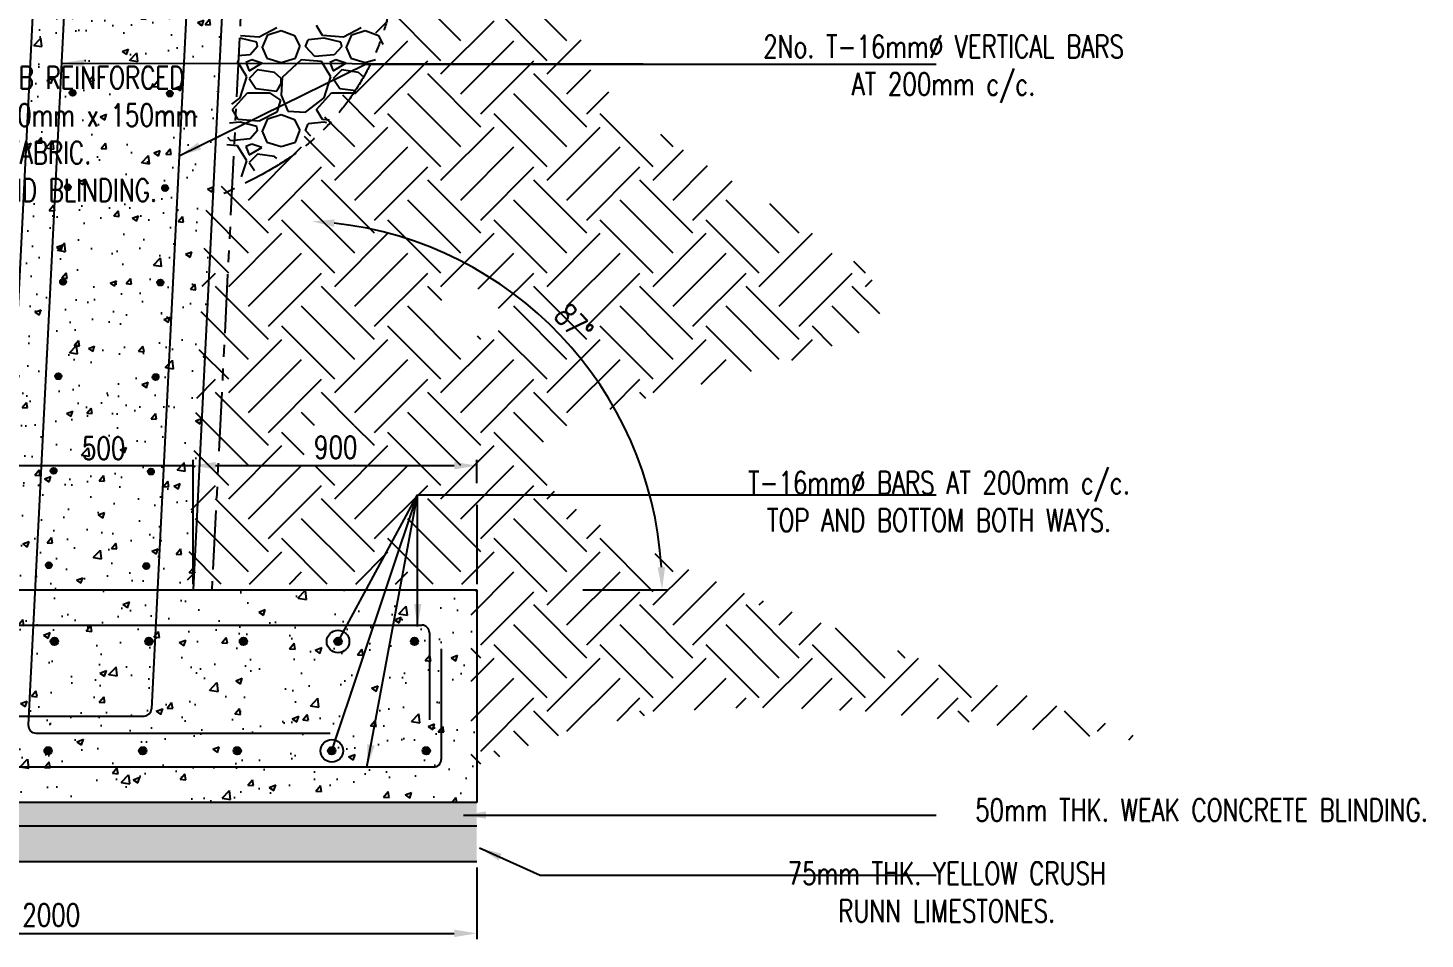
# Model space of a CAD drawing. Header units: millimetres. Extents: x -605628 to 223188, y -4937 to 493520.
# Drawn here: x -340648 to -337693, y 408876 to 410802 of the extents above; entities that cross this region are included whole.
import ezdxf

# ---------------------------------------------------------------- set-up
doc = ezdxf.new("R2010")
doc.units = ezdxf.units.MM
doc.header["$LTSCALE"] = 100
doc.header["$MEASUREMENT"] = 0
doc.header["$PDMODE"] = 3
doc.header["$PDSIZE"] = -0.5
doc.linetypes.add('HIDDEN', pattern=[0.375, 0.25, -0.125])
doc.linetypes.add('PHANTOM', pattern=[2.5, 1.25, -0.25, 0.25, -0.25, 0.25, -0.25])
doc.layers.get('Defpoints').update_dxf_attribs({"color": 1})
for name, color, linetype in [('S-Dim', 1, 'Continuous'), ('S-Hatch', 8, 'Continuous'), ('S-Text', 2, 'Continuous'), ('ST-FOOTING', 4, 'HIDDEN'), ('ST-HATCH', 8, 'Continuous'), ('STL-OBJT', 4, 'Continuous')]:
    doc.layers.add(name, color=color, linetype=linetype)
doc.styles.add('SKEL 1_10xp', font='romans.shx', dxfattribs={"width": 0.75, "height": 23.8})
doc.styles.add('SKEL 1_20xp', font='romans.shx', dxfattribs={"width": 0.75, "height": 47.6})
doc.dimstyles.new('SKEL 1_20xp', dxfattribs={"dimtxt": 47.6, "dimasz": 47.6, "dimexe": 12, "dimexo": 12, "dimgap": 15, "dimtad": 1, "dimdec": 0, "dimtxsty": 'SKEL 1_20xp', "dimcen": 4, "dimdle": 1, "dimclrd": 1, "dimclre": 1, "dimclrt": 2, "dimadec": 0, "dimazin": 0, "dimtfac": 1, "dimtdec": 0, "dimtix": 1, "dimtmove": 0, "dimatfit": 3, "dimfxl": 1.25, "dimarcsym": 0})
pattern_1 = [(50, (73802.29, -10970.5), (136.279435, -11.922906), [14.25, -156.75]), (355, (73802.29, -10970.5), (-26.362753, 142.916505), [11.4, -125.4]), (100.451444, (73813.65, -10971.5), (109.91668, 130.993598), [12.110636, -133.217]), (46.1842, (73802.29, -10932.5), (202.775853, -31.448663), [21.375, -235.125]), (96.635635, (73819.19, -10935.13), (177.58577, 185.082534), [18.165965, -199.825614]), (351.184164, (73802.3, -10932.5), (177.58577, 185.082534), [17.1, -188.1]), (21, (73821.29, -10942), (113.41234, -76.49759), [14.25, -156.75]), (326, (73821.29, -10942), (46.229913, 137.77851), [11.4, -125.4]), (71.451445, (73830.74, -10948.38), (159.642252, 61.28092), [12.110636, -133.217]), (37.5, (73802.29, -10970.505), (2.3103725, 63.2498322), [0, -123.88, 0, -127.3, 0, -125.875]), (7.5, (73802.29, -10970.505), (49.983212, 74.938225), [0, -72.58, 0, -121.03, 0, -47.975]), (327.5, (73759.92, -10970.505), (101.426263, -4.2854256), [0, -47.5, 0, -148.2, 0, -196.65]), (317.5, (73740.92, -10970.505), (110.805372, 19.019947), [0, -61.75, 0, -98.42, 0, -139.65])]

# ---------------------------------------------------------------- blocks, each defined once
blk = doc.blocks.new('*D90')
at = {"layer": 'Defpoints', "color": 0, "transparency": 16777216}
for p in [(-340548.8, 412614.4), (-342087.9, 409614.4), (-341498.7, 409614.4)]:
    blk.add_point(p, dxfattribs=at)
at = {"layer": 'S-Dim', "color": 1, "lineweight": -2, "transparency": 16777216}
for p, q in [((-340560.8, 412614.4), (-342099.9, 412614.4)), ((-342087.9, 412566.8), (-342087.9, 409662)), ((-341510.7, 409614.4), (-342099.9, 409614.4))]:
    blk.add_line(p, q, dxfattribs=at)
at = {"layer": 'S-Dim', "color": 1, "transparency": 16777216}
for points in [[(-342095.8, 412566.8), (-342080, 412566.8), (-342087.9, 412614.4)], [(-342095.8, 409662), (-342080, 409662), (-342087.9, 409614.4)]]:
    blk.add_solid(points, dxfattribs=at)
at = {"layer": 'S-Dim', "color": 5, "transparency": 16777216, "insert": (-342126.7, 411111.8), "char_height": 47.6, "attachment_point": 5, "rotation": 90, "style": 'SKEL 1_20xp'}
blk.add_mtext('3000', dxfattribs=at)
blk = doc.blocks.new('*D95')
at = {"layer": 'Defpoints', "color": 0, "transparency": 16777216}
for p in [(-339698.7, 409876.7), (-339698.7, 409827.3), (-340298.7, 409614.4)]:
    blk.add_point(p, dxfattribs=at)
at = {"layer": 'S-Dim', "color": 1, "lineweight": -2, "transparency": 16777216}
for p, q in [((-340298.7, 409626.4), (-340298.7, 409888.7)), ((-340251.1, 409876.7), (-339746.3, 409876.7)), ((-339698.7, 409839.3), (-339698.7, 409888.7))]:
    blk.add_line(p, q, dxfattribs=at)
at = {"layer": 'S-Dim', "color": 1, "transparency": 16777216}
for points in [[(-340251.1, 409884.6), (-340251.1, 409868.8), (-340298.7, 409876.7)], [(-339746.3, 409884.6), (-339746.3, 409868.8), (-339698.7, 409876.7)]]:
    blk.add_solid(points, dxfattribs=at)
at = {"layer": 'S-Dim', "color": 5, "transparency": 16777216, "insert": (-339996.8, 409915.5), "char_height": 47.6, "attachment_point": 5, "style": 'SKEL 1_20xp'}
blk.add_mtext('900', dxfattribs=at)
blk = doc.blocks.new('*D96')
at = {"layer": 'Defpoints', "color": 0, "transparency": 16777216}
for p in [(-341498.7, 409051.4), (-339698.7, 409039.4), (-339698.7, 408887.9)]:
    blk.add_point(p, dxfattribs=at)
at = {"layer": 'S-Dim', "color": 1, "lineweight": -2, "transparency": 16777216}
for p, q in [((-341498.7, 409039.4), (-341498.7, 408875.9)), ((-339698.7, 409027.4), (-339698.7, 408875.9)), ((-341451.1, 408887.9), (-339746.3, 408887.9))]:
    blk.add_line(p, q, dxfattribs=at)
at = {"layer": 'S-Dim', "color": 1, "transparency": 16777216}
for points in [[(-341451.1, 408895.9), (-341451.1, 408880), (-341498.7, 408887.9)], [(-339746.3, 408895.9), (-339746.3, 408880), (-339698.7, 408887.9)]]:
    blk.add_solid(points, dxfattribs=at)
at = {"layer": 'S-Dim', "color": 5, "transparency": 16777216, "insert": (-340598.7, 408926.7), "char_height": 47.6, "attachment_point": 5, "style": 'SKEL 1_20xp'}
blk.add_mtext('2000', dxfattribs=at)
blk = doc.blocks.new('*D103')
at = {"layer": 'Defpoints', "color": 0, "transparency": 16777216}
for p in [(-339913.8, 413064.4), (-339404.7, 409992.9), (-340086.3, 409614.4), (-340086.3, 409614.4), (-339486.3, 409614.4)]:
    blk.add_point(p, dxfattribs=at)
at = {"layer": 'S-Dim', "color": 1, "lineweight": -2, "transparency": 16777216}
blk.add_line((-339474.3, 409614.4), (-339294.6, 409614.4), dxfattribs=at)
blk.add_arc((-340086.3, 409614.4), 779.7, 3.4986, 83.639, dxfattribs=at)
at = {"layer": 'S-Dim', "color": 1, "transparency": 16777216}
for points in [[(-340000.5, 410381.3), (-339999.3, 410397.1), (-340047.4, 410393.1)], [(-339300.2, 409662.2), (-339316, 409661.7), (-339306.6, 409614.4)]]:
    blk.add_solid(points, dxfattribs=at)
at = {"layer": 'S-Dim', "color": 5, "transparency": 16777216, "insert": (-339493.3, 410178.5), "char_height": 47.6, "attachment_point": 5, "rotation": 313.5688, "style": 'SKEL 1_20xp'}
blk.add_mtext('87°', dxfattribs=at)

msp = doc.modelspace()

# ---------------------------------------------------------------- hatches: boundary and pattern name
h = msp.add_hatch()
h.set_pattern_fill('AR-CONC', color=8, scale=19)
h.set_pattern_definition(pattern_1)
h.paths.add_polyline_path([(-340304.1, 411007.5), (-340541.4, 410870.5, -0.322065), (-340537.1, 410864.5, -1.104856), (-340549.8, 410865.7), (-340570.5, 410853.8), (-340619.7, 409876.7), (-340360.7, 409876.7)])
h.paths.add_polyline_path([(-340364.3, 410463.4, -1), (-340351.5, 410463.4, -1)], flags=16)
h.paths.add_polyline_path([(-340361.5, 410263.6, -1), (-340374.3, 410263.6, -1)], flags=16)
h.paths.add_polyline_path([(-340570, 410465, -1), (-340557.2, 410465, -1)], flags=16)
h.paths.add_polyline_path([(-340567.3, 410265.2, -1), (-340580.1, 410265.2, -1)], flags=16)
h.paths.add_polyline_path([(-340354.3, 410663.1, -1), (-340341.5, 410663.1, -1)], flags=16)
h.paths.add_polyline_path([(-340371.5, 410063.9, -1), (-340384.3, 410063.9, -1)], flags=16)
h.paths.add_polyline_path([(-340559.9, 410664.7, -1), (-340547.1, 410664.7, -1)], flags=16)
h.paths.add_polyline_path([(-340577.3, 410065.5, -1), (-340590.1, 410065.5, -1)], flags=16)
h.paths.add_polyline_path([(-340344.3, 410862.9, -1), (-340331.5, 410862.9, -1)], flags=16)
h.paths.add_polyline_path([(-340570.5, 410853.8), (-340638.8, 410814.4), (-340685.6, 409876.7), (-340619.7, 409876.7)])
h.paths.add_polyline_path([(-340226.8, 411052.2), (-340304.1, 411007.5), (-340360.7, 409876.7), (-340373.8, 409614.4), (-340298.7, 409614.4)])
h.paths.add_polyline_path([(-340567.5, 410913.2), (-340635.8, 410873.8), (-340578.8, 412014), (-340510.1, 412053.7)])
h.paths.add_polyline_path([(-340282.9, 411431.9), (-340541.4, 411431.9), (-340567.5, 410913.2), (-340301.2, 411067)])
h.paths.add_polyline_path([(-340529.8, 411264, -1), (-340517, 411264, -1)], flags=16)
h.paths.add_polyline_path([(-340527, 411064.2, -1), (-340539.8, 411064.2, -1)], flags=16)
h.paths.add_polyline_path([(-340324.3, 411262.4, -1), (-340311.5, 411262.4, -1)], flags=16)
h.paths.add_polyline_path([(-340321.5, 411062.6, -1), (-340334.3, 411062.6, -1)], flags=16)
h.paths.add_polyline_path([(-340200.9, 411569.8), (-340276, 411569.8), (-340279.8, 411494.1), (-340251.6, 411494.1), (-340251.6, 411431.9), (-340282.9, 411431.9), (-340301.2, 411067), (-340223.8, 411111.6)])
h = msp.add_hatch()
h.set_pattern_fill('AR-CONC', color=8, scale=20, style=0)
h.set_pattern_definition([(50, (0, 0), (143.452037, -12.550427), [15, -165]), (355, (0, 0), (-27.750267, 150.438427), [12, -132]), (100.451444, (11.95, -1.05), (115.70177, 137.888), [12.74804, -140.228422]), (46.1842, (0, 40), (213.448266, -33.103856), [22.5, -247.5]), (96.635635, (17.79, 37.24), (186.93239, 194.82372), [19.12207, -210.34275]), (351.184164, (0, 40), (186.93239, 194.82372), [18, -198]), (21, (20, 30), (119.38141, -80.523778), [15, -165]), (326, (20, 30), (48.663066, 145.03001), [12, -132]), (71.451445, (29.95, 23.29), (168.044475, 64.50623), [12.748038, -140.228422]), (37.5, (0, 0), (2.431971, 66.578771), [0, -130.4, 0, -134, 0, -132.5]), (7.5, (0, 0), (52.6139075, 78.882342), [0, -76.4, 0, -127.4, 0, -50.5]), (327.5, (-44.6, 0), (106.764487, -4.5109743), [0, -50, 0, -156, 0, -207]), (317.5, (-64.6, 0), (116.637234, 20.020996), [0, -65, 0, -103.6, 0, -147])])
h.paths.add_polyline_path([(-340421.2, 410031.7), (-340534.3, 410031.7), (-340534.3, 409951.1), (-340421.2, 409951.1)])
h = msp.add_hatch()
h.set_pattern_fill('AR-CONC', color=8, scale=19)
h.set_pattern_definition(pattern_1)
h.paths.add_polyline_path([(-340360.7, 409876.7), (-340619.7, 409876.7), (-340632.9, 409614.4), (-340373.8, 409614.4)])
h.paths.add_polyline_path([(-340391.4, 409664.4, -1), (-340404.2, 409664.4, -1)], flags=16)
h.paths.add_polyline_path([(-340597.4, 409666, -1), (-340610.2, 409666, -1)], flags=16)
h.paths.add_polyline_path([(-340600.2, 409865.7, -1), (-340587.4, 409865.7, -1)], flags=16)
h.paths.add_polyline_path([(-340394.3, 409864.1, -1), (-340381.5, 409864.1, -1)], flags=16)
h.paths.add_polyline_path([(-340619.7, 409876.7), (-340685.6, 409876.7), (-340698.7, 409614.4), (-340632.9, 409614.4)])
h = msp.add_hatch()
h.set_pattern_fill('AR-CONC', color=8, scale=20, style=0)
h.set_pattern_definition([(50, (-7416.29, -1483.47), (143.452037, -12.550427), [15, -165]), (355, (-7416.29, -1483.47), (-27.750267, 150.438427), [12, -132]), (100.451444, (-7404.34, -1484.51), (115.70177, 137.888), [12.74804, -140.228422]), (46.1842, (-7416.3, -1443.47), (213.448266, -33.103856), [22.5, -247.5]), (96.635635, (-7398.5, -1446.23), (186.93239, 194.82372), [19.12207, -210.34275]), (351.184164, (-7416.3, -1443.47), (186.93239, 194.82372), [18, -198]), (21, (-7396.29, -1453.47), (119.38141, -80.523778), [15, -165]), (326, (-7396.29, -1453.47), (48.663066, 145.03001), [12, -132]), (71.451445, (-7386.34, -1460.18), (168.044475, 64.50623), [12.74804, -140.228422]), (37.5, (-7416.29, -1483.467), (2.431971, 66.578771), [0, -130.4, 0, -134, 0, -132.5]), (7.5, (-7416.29, -1483.47), (52.6139075, 78.882342), [0, -76.4, 0, -127.4, 0, -50.5]), (327.5, (-7460.89, -1483.467), (106.764487, -4.5109743), [0, -50, 0, -156, 0, -207]), (317.5, (-7480.89, -1483.47), (116.637234, 20.020996), [0, -65, 0, -103.6, 0, -147])])
h.paths.add_polyline_path([(-339698.7, 409614.4), (-340298.7, 409614.4), (-340698.7, 409614.4), (-341498.7, 409614.4), (-341498.7, 409164.4), (-339698.7, 409164.4)])
at = {"layer": 'S-Hatch'}
h = msp.add_hatch(dxfattribs=at)
h.set_pattern_fill('AR-SAND', color=256, scale=10)
h.set_pattern_definition([(37.5, (0, -10116.566), (-0.6299336, 19.2682377), [0, -15.2, 0, -17, 0, -16.25]), (7.5, (0, -10116.566), (17.697767, 28.2214607), [0, -8.2, 0, -13.7, 0, -5.25]), (327.5, (-12.3, -10116.566), (31.1414186, 0.05659054), [0, -5, 0, -18, 0, -23.5]), (317.5, (-12.3, -10116.566), (30.061266, 8.7767556), [0, -2.5, 0, -11.8, 0, -13.5])])
h.paths.add_polyline_path([(-339698.7, 409164.4), (-341498.7, 409164.4), (-341498.7, 409114.4), (-339698.7, 409114.4)])
h = msp.add_hatch(dxfattribs=at)
h.set_pattern_fill('GRAVEL', color=1, scale=120)
h.set_pattern_definition([(228.0127875, (86.4, -9996.5655), (-960, -1080), [16.14432, -1598.290566]), (184.9697407, (75.6, -10008.5655), (1440, 120), [27.70416, -2742.710971]), (132.510447, (48, -10010.9655), (1200, -1320), [19.53456, -1933.923912]), (267.273689, (1.2, -10040.9655), (120, 2400), [25.22856, -2497.626965]), (292.8336542, (0, -10066.1655), (-600, 1440), [24.7386, -2449.124775]), (357.273689, (9.6, -10088.9655), (-2400, 120), [25.22856, -2497.626965]), (37.6942405, (34.8, -10090.1655), (-1560, -1200), [33.36348, -3302.981826]), (72.2553284, (61.2, -10069.7655), (840, 2640), [31.49856, -3118.35858]), (121.4295656, (70.8, -10039.7655), (-960, 1560), [25.314, -2506.088773]), (175.2363583, (57.6, -10018.1655), (1320, -120), [28.89984, -1416.09151]), (222.3974378, (28.8, -10015.7655), (-1440, -1320), [37.37376, -3700.005]), (138.8140748, (120, -10042.166), (-840, 720), [12.75612, -1262.861378]), (171.4692344, (110.4, -10033.7655), (1560, -240), [24.26844, -2402.58137]), (225, (86.4, -10030.166), (-1e-14, -120), [16.97052, -152.735107]), (203.1985905, (78, -10015.766), (600, 240), [9.13896, -904.753813]), (291.8014095, (69.6, -10019.366), (-120, 360), [12.92436, -633.295417]), (30.9637565, (74.4, -10031.366), (360, 240), [20.99148, -678.722747]), (161.565051, (92.4, -10020.566), (240, -120), [15.17892, -364.2944]), (16.3895403, (0, -10019.3655), (1200, 360), [21.264, -2105.141418]), (70.346176, (20.4, -10013.3655), (-480, -1320), [17.83932, -1766.08893]), (293.1985905, (92.4, -9996.566), (-240, 600), [18.2778, -895.614973]), (343.6104597, (99.6, -10013.3655), (-1200, 360), [21.264, -2105.141418]), (339.4439548, (0, -10093.766), (-600, 240), [20.5056, -1004.77485]), (294.7751406, (19.2, -10100.9655), (-600, 1320), [17.18136, -1700.957168]), (66.8014095, (93.6, -10116.566), (240, 600), [18.2778, -895.614973]), (17.3540246, (100.8, -10099.7655), (-1560, -480), [20.11572, -1991.450834]), (69.4439548, (34.8, -10116.566), (-240, -600), [10.2528, -1015.02765]), (101.3099325, (86.4, -10116.566), (-120, 480), [6.1188, -605.763542]), (165.9637565, (85.2, -10110.566), (360, -120), [24.7386, -470.034075]), (186.009006, (61.2, -10104.5655), (1200, 120), [22.926, -2269.67078]), (303.6900675, (74.4, -10042.166), (-120, 240), [17.30664, -415.359513]), (353.1572266, (84, -10056.5655), (2040, -240), [30.21528, -2991.307515]), (60.945396, (114, -10060.166), (-480, -840), [12.35472, -1223.120897]), (90, (120, -10049.37), (-120, 120), [7.2, -112.8]), (120.2564372, (58.8, -10100.9655), (480, -840), [16.67088, -1650.4224]), (48.0127875, (50.4, -10086.5655), (960, 1080), [32.28864, -1582.146246]), (0, (72, -10062.57), (120, 120), [31.2, -88.8]), (325.3048465, (103.2, -10062.5655), (1200, -840), [18.97368, -1878.392916]), (254.054604, (118.8, -10073.366), (-120, -480), [17.47224, -856.140947]), (207.6459754, (114, -10090.1655), (-2280, -1200), [28.4478, -2816.336902]), (175.4260787, (88.8, -10103.3655), (-1560, 120), [30.09588, -2979.48881])])
h.paths.add_polyline_path([(-339698.7, 409114.4), (-341498.7, 409114.4), (-341498.7, 409039.4), (-339698.7, 409039.4)])
at = {"layer": 'STL-OBJT'}
h = msp.add_hatch(color=3, dxfattribs=at)
h.dxf.hatch_style = 1
h.paths.add_polyline_path([(-340559.9, 410664.5, 1), (-340547.2, 410664.9, 1)])
h = msp.add_hatch(color=3, dxfattribs=at)
h.dxf.hatch_style = 1
h.paths.add_polyline_path([(-340354.3, 410663.1, 1), (-340341.5, 410663.1, 1)])
h = msp.add_hatch(color=3, dxfattribs=at)
h.dxf.hatch_style = 1
h.paths.add_polyline_path([(-340570, 410464.8, 1), (-340557.2, 410465.2, 1)])
h = msp.add_hatch(color=3, dxfattribs=at)
h.dxf.hatch_style = 1
h.paths.add_polyline_path([(-340364.3, 410463.4, 1), (-340351.5, 410463.4, 1)])
h = msp.add_hatch(color=3, dxfattribs=at)
h.dxf.hatch_style = 1
h.paths.add_polyline_path([(-340580.1, 410265, 1), (-340567.3, 410265.4, 1)])
h = msp.add_hatch(color=3, dxfattribs=at)
h.dxf.hatch_style = 1
h.paths.add_polyline_path([(-340374.3, 410263.6, 1), (-340361.5, 410263.6, 1)])
h = msp.add_hatch(color=3, dxfattribs=at)
h.dxf.hatch_style = 1
h.paths.add_polyline_path([(-340590.1, 410065.3, 1), (-340577.3, 410065.7, 1)])
h = msp.add_hatch(color=3, dxfattribs=at)
h.dxf.hatch_style = 1
h.paths.add_polyline_path([(-340384.3, 410063.9, 1), (-340371.5, 410063.9, 1)])
h = msp.add_hatch(color=3, dxfattribs=at)
h.dxf.hatch_style = 1
h.paths.add_polyline_path([(-340600.2, 409865.5, 1), (-340587.4, 409865.9, 1)])
h = msp.add_hatch(color=3, dxfattribs=at)
h.dxf.hatch_style = 1
h.paths.add_polyline_path([(-340394.3, 409864.1, 1), (-340381.5, 409864.1, 1)])
h = msp.add_hatch(color=3, dxfattribs=at)
h.dxf.hatch_style = 1
h.paths.add_polyline_path([(-340610.2, 409665.8, 1), (-340597.4, 409666.2, 1)])
h = msp.add_hatch(color=3, dxfattribs=at)
h.dxf.hatch_style = 1
h.paths.add_polyline_path([(-340404.2, 409664.4, 1), (-340391.4, 409664.4, 1)])
h = msp.add_hatch(color=3, dxfattribs=at)
h.dxf.hatch_style = 1
h.paths.add_polyline_path([(-340600.1, 409505, 1), (-340584.1, 409505, 1)])
h = msp.add_hatch(color=3, dxfattribs=at)
h.dxf.hatch_style = 1
h.paths.add_polyline_path([(-340400.1, 409505, 1), (-340384.1, 409505, 1)])
h = msp.add_hatch(color=3, dxfattribs=at)
h.dxf.hatch_style = 1
h.paths.add_polyline_path([(-340200.1, 409505, 1), (-340184.1, 409505, 1)])
h = msp.add_hatch(color=3, dxfattribs=at)
h.dxf.hatch_style = 1
h.paths.add_polyline_path([(-340000.1, 409505, 1), (-339984.1, 409505, 1)])
h = msp.add_hatch(color=3, dxfattribs=at)
h.dxf.hatch_style = 1
h.paths.add_polyline_path([(-339822.3, 409505, -1), (-339838.3, 409505, -1)])
h = msp.add_hatch(color=3, dxfattribs=at)
h.dxf.hatch_style = 1
h.paths.add_polyline_path([(-340613.3, 409273.8, 1), (-340597.3, 409273.8, 1)])
h = msp.add_hatch(color=3, dxfattribs=at)
h.dxf.hatch_style = 1
h.paths.add_polyline_path([(-340413.3, 409273.8, 1), (-340397.3, 409273.8, 1)])
h = msp.add_hatch(color=3, dxfattribs=at)
h.dxf.hatch_style = 1
h.paths.add_polyline_path([(-340213.3, 409273.8, 1), (-340197.3, 409273.8, 1)])
h = msp.add_hatch(color=3, dxfattribs=at)
h.dxf.hatch_style = 1
h.paths.add_polyline_path([(-340013.3, 409273.8, 1), (-339997.3, 409273.8, 1)])
h = msp.add_hatch(color=3, dxfattribs=at)
h.dxf.hatch_style = 1
h.paths.add_polyline_path([(-339813.3, 409273.8, 1), (-339797.3, 409273.8, 1)])

# ---------------------------------------------------------------- linework, layer by layer
at = {"color": 5, "linetype": 'PHANTOM'}
msp.add_line((-340125.7, 412279), (-340258.9, 409614.4), dxfattribs=at)
at = {"color": 4, "linetype": 'PHANTOM'}
msp.add_open_spline([(-339748.2, 412939.8), (-339758.7, 412691.3), (-339778.7, 412323.7), (-339860, 411781.1), (-340018.9, 411304.9), (-339817.1, 410917.4), (-339973.3, 410574), (-340181.9, 410475.8), (-340257.4, 410440.3)], degree=3, knots=[200.448226, 200.448226, 200.448226, 200.448226, 719.987457, 1298.552421, 1874.809812, 2113.065068, 2552.729702, 2801.920053, 2801.920053, 2801.920053, 2801.920053], dxfattribs=at)
at = {"layer": 'S-Dim'}
for p, q in [((-340696.8, 409876.7), (-340296.8, 409876.7)), ((-339698.7, 409794.1), (-339698.7, 409626.4))]:
    msp.add_line(p, q, dxfattribs=at)
at = {"layer": 'S-Hatch'}
for p, q in [((-339732.3, 410774.8), (-339844.5, 410887)), ((-339507.8, 410774.8), (-339620, 410887)), ((-339774.4, 410732.7), (-339886.6, 410844.9)), ((-339549.9, 410732.7), (-339662.1, 410844.9)), ((-339912, 410791.5), (-339886.6, 410816.9)), ((-339774.4, 410704.6), (-339662.1, 410816.9)), ((-340158.6, 410782.3), (-340198.7, 410785.5)), ((-340121.2, 410801.9), (-340158.6, 410782.3)), ((-340151.4, 410762.7), (-340140.8, 410787.6)), ((-340140.8, 410787.6), (-340112.3, 410796.5)), ((-340112.3, 410796.5), (-340083.9, 410785.9)), ((-340083.9, 410785.9), (-340073.2, 410762.7)), ((-340025.2, 410785.9), (-340037.6, 410807.2)), ((-339980.8, 410782.3), (-340025.2, 410785.9)), ((-339943.4, 410801.9), (-339980.8, 410782.3)), ((-339973.6, 410762.7), (-339963, 410787.6)), ((-339963, 410787.6), (-339934.5, 410796.5)), ((-339934.5, 410796.5), (-339906.1, 410785.9)), ((-339906.1, 410785.9), (-339897.2, 410766.7)), ((-340163.9, 410771.6), (-340199.3, 410780.5)), ((-340162.1, 410762.7), (-340178.1, 410745)), ((-340162.1, 410762.7), (-340163.9, 410771.6)), ((-340153.2, 410762.7), (-340142.6, 410737.9)), ((-340082.1, 410737.9), (-340073.2, 410762.7)), ((-340060.8, 410762.7), (-340055.4, 410777)), ((-340041.2, 410741.4), (-340060.8, 410762.7)), ((-340021.6, 410780.5), (-340055.4, 410777)), ((-339986.1, 410771.6), (-340021.6, 410780.5)), ((-339984.3, 410762.7), (-340000.3, 410745)), ((-339984.3, 410762.7), (-339986.1, 410771.6)), ((-339975.4, 410762.7), (-339964.8, 410737.9)), ((-339956.8, 410662.5), (-339844.5, 410774.8)), ((-339732.3, 410662.5), (-339620, 410774.8)), ((-339549.9, 410704.6), (-339478, 410776.5)), ((-340204.8, 410730.7), (-340205.5, 410730.8)), ((-340185.2, 410698.7), (-340204.8, 410730.7)), ((-340178.1, 410745), (-340204, 410742.7)), ((-340174.6, 410734.3), (-340187, 410729)), ((-340187, 410729), (-340179.9, 410711.2)), ((-340179.9, 410711.2), (-340153.2, 410727.2)), ((-340153.2, 410727.2), (-340174.6, 410734.3)), ((-340142.6, 410737.9), (-340112.3, 410729)), ((-340112.3, 410729), (-340082.1, 410737.9)), ((-340069.7, 410734.3), (-340110.5, 410697)), ((-340027, 410730.7), (-340069.7, 410734.3)), ((-340000.3, 410745), (-340041.2, 410741.4)), ((-340007.4, 410698.7), (-340027, 410730.7)), ((-339996.8, 410734.3), (-340009.2, 410729)), ((-340009.2, 410729), (-340002.1, 410711.2)), ((-340002.1, 410711.2), (-339975.4, 410727.2)), ((-339975.4, 410727.2), (-339996.8, 410734.3)), ((-339964.8, 410737.9), (-339934.5, 410729)), ((-339934.5, 410729), (-339912.8, 410735.4)), ((-339914.7, 410620.4), (-339802.4, 410732.7)), ((-339690.2, 410620.4), (-339577.9, 410732.7)), ((-340199.4, 410654.3), (-340185.2, 410698.7)), ((-340162.1, 410713), (-340179.9, 410695.2)), ((-340179.9, 410695.2), (-340165.7, 410673.8)), ((-340126.5, 410707.6), (-340162.1, 410713)), ((-340112.3, 410695.2), (-340126.5, 410707.6)), ((-340110.5, 410697), (-340112.3, 410659.6)), ((-340112.3, 410684.5), (-340112.3, 410695.2)), ((-340021.6, 410654.3), (-340007.4, 410698.7)), ((-339984.3, 410713), (-340002.1, 410695.2)), ((-340002.1, 410695.2), (-339987.9, 410673.8)), ((-339948.7, 410707.6), (-339984.3, 410713)), ((-339936, 410696.5), (-339948.7, 410707.6)), ((-339690.2, 410592.4), (-339802.4, 410704.6)), ((-339465.7, 410592.4), (-339577.9, 410704.6)), ((-339507.8, 410662.5), (-339457.2, 410713.1)), ((-340215.4, 410629.4), (-340183.4, 410665)), ((-340183.4, 410665), (-340137.2, 410665)), ((-340165.7, 410673.8), (-340121.2, 410668.5)), ((-340137.2, 410665), (-340114.1, 410649)), ((-340121.2, 410668.5), (-340112.3, 410684.5)), ((-340037.6, 410629.4), (-340005.6, 410665)), ((-340005.6, 410665), (-339959.4, 410665)), ((-339987.9, 410673.8), (-339954.6, 410669.9)), ((-339959.4, 410665), (-339958.7, 410664.4)), ((-339465.7, 410620.4), (-339419.5, 410666.6)), ((-340216.7, 410641), (-340199.4, 410654.3)), ((-340114.1, 410649), (-340121.2, 410624.1)), ((-340112.3, 410659.6), (-340098.1, 410625.8)), ((-340060.8, 410624.1), (-340021.6, 410654.3)), ((-339914.7, 410592.4), (-339982.2, 410659.8)), ((-339732.3, 410550.3), (-339844.5, 410662.5)), ((-339507.8, 410550.3), (-339620, 410662.5)), ((-340203, 410608.1), (-340215.4, 410629.4)), ((-340158.6, 410604.5), (-340203, 410608.1)), ((-340121.2, 410624.1), (-340158.6, 410604.5)), ((-340151.4, 410584.9), (-340140.8, 410609.8)), ((-340140.8, 410609.8), (-340112.3, 410618.7)), ((-340112.3, 410618.7), (-340083.9, 410608.1)), ((-340098.1, 410625.8), (-340060.8, 410624.1)), ((-340083.9, 410608.1), (-340073.2, 410584.9)), ((-340025.2, 410608.1), (-340037.6, 410629.4)), ((-340010.2, 410606.9), (-340025.2, 410608.1)), ((-339956.8, 410550.3), (-340020.1, 410613.6)), ((-339774.4, 410508.2), (-339886.6, 410620.4)), ((-339549.9, 410508.2), (-339662.1, 410620.4)), ((-339325.4, 410508.2), (-339437.6, 410620.4)), ((-340199.4, 410602.7), (-340221.7, 410600.4)), ((-340163.9, 410593.8), (-340199.4, 410602.7)), ((-340162.1, 410584.9), (-340178.1, 410567.2)), ((-340162.1, 410584.9), (-340163.9, 410593.8)), ((-340153.2, 410584.9), (-340142.6, 410560.1)), ((-340082.1, 410560.1), (-340073.2, 410584.9)), ((-340060.8, 410584.9), (-340055.4, 410599.2)), ((-340049.8, 410572.9), (-340060.8, 410584.9)), ((-340021.6, 410602.7), (-340055.4, 410599.2)), ((-340016, 410601.3), (-340021.6, 410602.7)), ((-339998.9, 410480.1), (-339886.6, 410592.4)), ((-339774.4, 410480.1), (-339662.1, 410592.4)), ((-339549.9, 410480.1), (-339437.6, 410592.4)), ((-339283.3, 410550.3), (-339309.4, 410576.4)), ((-340204.8, 410552.9), (-340227.4, 410554.8)), ((-340219, 410563.6), (-340225.4, 410570.6)), ((-340178.1, 410567.2), (-340219, 410563.6)), ((-340185.2, 410520.9), (-340204.8, 410552.9)), ((-340174.6, 410556.5), (-340187, 410551.2)), ((-340187, 410551.2), (-340179.9, 410533.4)), ((-340181.3, 410438), (-340069, 410550.3)), ((-340179.9, 410533.4), (-340153.2, 410549.4)), ((-340153.2, 410549.4), (-340174.6, 410556.5)), ((-340142.6, 410560.1), (-340112.3, 410551.2)), ((-340112.3, 410551.2), (-340082.1, 410560.1)), ((-339998.9, 410508.2), (-340063.2, 410572.5)), ((-339956.8, 410438), (-339844.5, 410550.3)), ((-339732.3, 410438), (-339620, 410550.3)), ((-339507.8, 410438), (-339395.5, 410550.3)), ((-340196.1, 410487.1), (-340185.2, 410520.9)), ((-340162.1, 410535.2), (-340179.9, 410517.4)), ((-340179.9, 410517.4), (-340168.7, 410500.6)), ((-340126.5, 410529.8), (-340162.1, 410535.2)), ((-340121.8, 410525.6), (-340126.5, 410529.8)), ((-339325.4, 410480.1), (-339261.5, 410544)), ((-340139.2, 410395.9), (-340026.9, 410508.2)), ((-339914.7, 410395.9), (-339802.4, 410508.2)), ((-339690.2, 410395.9), (-339577.9, 410508.2)), ((-339465.7, 410395.9), (-339353.4, 410508.2)), ((-339283.3, 410438), (-339210.3, 410511)), ((-340139.2, 410367.9), (-340238.3, 410467)), ((-339914.7, 410367.9), (-340026.9, 410480.1)), ((-339690.2, 410367.9), (-339802.4, 410480.1)), ((-339465.7, 410367.9), (-339577.9, 410480.1)), ((-339241.2, 410367.9), (-339353.4, 410480.1)), ((-339241.2, 410395.9), (-339158.3, 410478.8)), ((-339956.8, 410325.8), (-340069, 410438)), ((-339732.3, 410325.8), (-339844.5, 410438)), ((-339507.8, 410325.8), (-339620, 410438)), ((-339283.3, 410325.8), (-339395.5, 410438)), ((-339058.8, 410325.8), (-339171, 410438)), ((-339016.7, 410367.9), (-339078.9, 410430.1)), ((-340181.3, 410325.8), (-340271.2, 410415.7)), ((-340223.4, 410255.6), (-340111.1, 410367.9)), ((-339998.9, 410283.7), (-340111.1, 410395.9)), ((-339998.9, 410255.6), (-339886.6, 410367.9)), ((-339774.4, 410283.7), (-339886.6, 410395.9)), ((-339774.4, 410255.6), (-339662.1, 410367.9)), ((-339549.9, 410283.7), (-339662.1, 410395.9)), ((-339549.9, 410255.6), (-339437.6, 410367.9)), ((-339325.4, 410283.7), (-339437.6, 410395.9)), ((-339325.4, 410255.6), (-339213.1, 410367.9)), ((-339100.9, 410283.7), (-339213.1, 410395.9)), ((-339100.9, 410255.6), (-338988.6, 410367.9)), ((-340223.4, 410283.7), (-340275.2, 410335.5)), ((-340181.3, 410213.5), (-340069, 410325.8)), ((-339956.8, 410213.5), (-339844.5, 410325.8)), ((-339695.6, 410250.2), (-339620, 410325.8)), ((-339507.8, 410213.5), (-339395.5, 410325.8)), ((-339283.3, 410213.5), (-339171, 410325.8)), ((-339058.8, 410213.5), (-338946.5, 410325.8)), ((-338876.4, 410283.7), (-338900.9, 410308.2)), ((-340279.2, 410255.9), (-340251.5, 410283.7)), ((-340139.2, 410171.4), (-340026.9, 410283.7)), ((-339914.7, 410171.4), (-339802.4, 410283.7)), ((-339652.4, 410209.2), (-339577.9, 410283.7)), ((-339465.7, 410171.4), (-339353.4, 410283.7)), ((-339241.2, 410171.4), (-339128.9, 410283.7)), ((-339016.7, 410171.4), (-338904.4, 410283.7)), ((-340139.2, 410143.4), (-340251.5, 410255.6)), ((-339914.7, 410143.4), (-340026.9, 410255.6)), ((-339772.4, 410225.6), (-339802.4, 410255.6)), ((-339465.7, 410143.4), (-339577.9, 410255.6)), ((-339241.2, 410143.4), (-339353.4, 410255.6)), ((-339016.7, 410143.4), (-339128.9, 410255.6)), ((-338846.1, 410197.3), (-338904.4, 410255.6)), ((-338876.4, 410255.6), (-338862.3, 410269.6)), ((-340181.3, 410101.3), (-340281.9, 410201.9)), ((-339956.8, 410101.3), (-340069, 410213.5)), ((-339732.3, 410101.3), (-339844.5, 410213.5)), ((-339507.8, 410101.3), (-339620, 410213.5)), ((-339283.3, 410101.3), (-339395.5, 410213.5)), ((-339058.8, 410101.3), (-339171, 410213.5)), ((-338889.9, 410156.9), (-338946.5, 410213.5)), ((-339998.9, 410059.2), (-340111.1, 410171.4)), ((-339774.4, 410059.2), (-339886.6, 410171.4)), ((-339549.9, 410059.2), (-339652.4, 410161.7)), ((-339325.4, 410059.2), (-339437.6, 410171.4)), ((-339117.4, 410075.7), (-339213.1, 410171.4)), ((-338946.5, 410129.3), (-338988.6, 410171.4)), ((-340223.4, 410031.1), (-340111.1, 410143.4)), ((-339998.9, 410031.1), (-339886.6, 410143.4)), ((-339774.4, 410031.1), (-339662.1, 410143.4)), ((-339690.2, 410143.4), (-339697, 410150.2)), ((-339549.9, 410031.1), (-339437.6, 410143.4)), ((-339325.4, 410031.1), (-339213.1, 410143.4)), ((-339032.2, 410099.7), (-338988.6, 410143.4)), ((-340223.4, 410059.2), (-340285.9, 410121.7)), ((-340181.3, 409989), (-340069, 410101.3)), ((-339956.8, 409989), (-339844.5, 410101.3)), ((-339732.3, 409989), (-339620, 410101.3)), ((-339507.8, 409989), (-339395.5, 410101.3)), ((-339223.7, 410048.6), (-339171, 410101.3)), ((-340291, 410019.6), (-340251.5, 410059.2)), ((-340139.2, 409946.9), (-340026.9, 410059.2)), ((-339914.7, 409946.9), (-339802.4, 410059.2)), ((-339690.2, 409946.9), (-339577.9, 410059.2)), ((-339416.4, 409996.2), (-339353.4, 410059.2)), ((-340139.2, 409918.9), (-340251.5, 410031.1)), ((-339957.6, 409961.7), (-340026.9, 410031.1)), ((-339690.2, 409918.9), (-339802.4, 410031.1)), ((-339507.7, 409960.9), (-339577.9, 410031.1)), ((-339340.7, 410018.4), (-339353.4, 410031.1)), ((-340181.3, 409876.8), (-340292.6, 409988.1)), ((-340041.8, 409961.7), (-340069, 409989)), ((-339732.3, 409876.8), (-339844.5, 409989)), ((-339557.3, 409926.3), (-339620, 409989)), ((-339914.7, 409918.9), (-339956.9, 409961)), ((-340063.8, 409899.6), (-340111.1, 409946.9)), ((-339774.4, 409834.7), (-339886.6, 409946.9)), ((-339549.9, 409834.7), (-339662.1, 409946.9)), ((-340223.4, 409834.7), (-340296.6, 409907.9)), ((-340223.4, 409806.6), (-340111.1, 409918.9)), ((-339998.9, 409806.6), (-339886.6, 409918.9)), ((-339774.4, 409806.6), (-339662.1, 409918.9)), ((-340298.4, 409871.9), (-340293.5, 409876.8)), ((-340181.3, 409764.5), (-340069, 409876.8)), ((-339998.9, 409834.7), (-340039.9, 409875.7)), ((-339956.8, 409876.8), (-339956.9, 409876.9)), ((-339956.8, 409764.5), (-339844.5, 409876.8)), ((-339732.3, 409764.5), (-339620, 409876.8)), ((-340302.9, 409783.3), (-340251.5, 409834.7)), ((-340139.2, 409694.3), (-340251.5, 409806.6)), ((-340139.2, 409722.4), (-340026.9, 409834.7)), ((-339914.7, 409694.3), (-340026.9, 409806.6)), ((-339914.7, 409722.4), (-339802.4, 409834.7)), ((-339690.2, 409694.3), (-339802.4, 409806.6)), ((-339690.2, 409722.4), (-339577.9, 409834.7)), ((-339465.7, 409694.3), (-339577.9, 409806.6)), ((-339549.9, 409806.6), (-339534, 409822.4)), ((-339507.8, 409764.5), (-339487.7, 409784.6)), ((-340181.3, 409652.2), (-340293.5, 409764.5)), ((-339956.8, 409652.2), (-340069, 409764.5)), ((-339732.3, 409652.2), (-339844.5, 409764.5)), ((-339507.8, 409652.2), (-339620, 409764.5)), ((-339465.7, 409722.4), (-339436.5, 409751.5)), ((-340015.1, 409626.4), (-340111.1, 409722.4)), ((-339790.6, 409626.4), (-339886.6, 409722.4)), ((-339549.9, 409610.2), (-339662.1, 409722.4)), ((-339325.4, 409610.2), (-339437.6, 409722.4)), ((-340239.6, 409626.4), (-340307.3, 409694.1)), ((-340179.1, 409626.4), (-340111.1, 409694.3)), ((-339954.6, 409626.4), (-339886.6, 409694.3)), ((-339730.1, 409626.4), (-339662.1, 409694.3)), ((-339549.9, 409582.1), (-339437.6, 409694.3)), ((-339283.3, 409652.2), (-339321.4, 409690.4)), ((-340310.2, 409635.5), (-340293.5, 409652.2)), ((-340094.9, 409626.4), (-340069, 409652.2)), ((-339870.4, 409626.4), (-339844.5, 409652.2)), ((-339710.7, 409561.6), (-339620, 409652.2)), ((-339507.8, 409540), (-339395.5, 409652.2)), ((-339325.4, 409582.1), (-339250.1, 409657.4)), ((-339283.3, 409540), (-339191.3, 409631.9)), ((-339690.2, 409497.9), (-339577.9, 409610.2)), ((-339465.7, 409497.9), (-339353.4, 409610.2)), ((-339241.2, 409497.9), (-339131.9, 409607.2)), ((-339465.7, 409469.8), (-339577.9, 409582.1)), ((-339241.2, 409469.8), (-339353.4, 409582.1)), ((-339016.7, 409469.8), (-339128.9, 409582.1)), ((-339100.9, 409582.1), (-339091.8, 409591.2)), ((-339507.8, 409427.7), (-339620, 409540)), ((-339283.3, 409427.7), (-339395.5, 409540)), ((-339058.8, 409427.7), (-339171, 409540)), ((-339058.8, 409540), (-339031.3, 409567.5)), ((-339016.7, 409497.9), (-338970.2, 409544.4)), ((-338834.3, 409427.7), (-338939.5, 409532.9)), ((-339690.2, 409469.8), (-339710.7, 409490.4)), ((-339549.9, 409385.6), (-339662.1, 409497.9)), ((-339325.4, 409385.6), (-339437.6, 409497.9)), ((-339100.9, 409385.6), (-339213.1, 409497.9)), ((-338876.4, 409385.6), (-338988.6, 409497.9)), ((-338792.2, 409469.8), (-338807.6, 409485.3)), ((-339710.7, 409421.3), (-339662.1, 409469.8)), ((-339549.9, 409357.6), (-339437.6, 409469.8)), ((-339325.4, 409357.6), (-339213.1, 409469.8)), ((-339093.2, 409365.2), (-338988.6, 409469.8)), ((-338876.4, 409357.6), (-338764.1, 409469.8)), ((-338651.8, 409385.6), (-338721.2, 409455)), ((-339710.7, 409337.1), (-339620, 409427.7)), ((-339507.8, 409315.5), (-339395.5, 409427.7)), ((-339238.3, 409360.5), (-339171, 409427.7)), ((-339010.9, 409363.4), (-338946.5, 409427.7)), ((-338800.4, 409349.3), (-338722, 409427.7)), ((-338651.8, 409357.6), (-338597.1, 409412.3)), ((-339690.2, 409273.4), (-339577.9, 409385.6)), ((-339401.6, 409337.5), (-339353.4, 409385.6)), ((-339149.8, 409364.8), (-339128.9, 409385.6)), ((-338930.7, 409359.4), (-338904.4, 409385.6)), ((-338723.7, 409341.8), (-338679.9, 409385.6)), ((-338597.5, 409327.7), (-338534.4, 409390.8)), ((-338522.4, 409318.6), (-338471.8, 409369.2)), ((-339525.7, 409305.4), (-339577.9, 409357.6)), ((-339343.8, 409348), (-339353.4, 409357.6)), ((-338656.9, 409334.6), (-338679.9, 409357.6)), ((-338401.8, 409304), (-338455.4, 409357.6)), ((-339588.9, 409284.3), (-339620, 409315.5)), ((-338385.2, 409315.5), (-338368.5, 409332.3)), ((-338319.3, 409297.3), (-338309.8, 409306.8)), ((-339690.2, 409245.3), (-339710.7, 409265.9)), ((-339650.1, 409261.4), (-339662.1, 409273.4))]:
    msp.add_line(p, q, dxfattribs=at)
at = {"layer": 'ST-FOOTING', "color": 2, "linetype": 'Continuous'}
for p, q in [((-340548.8, 412614.4), (-340698.7, 409614.4)), ((-340163.9, 412311.4), (-340298.7, 409614.4)), ((-340698.7, 409614.4), (-340298.7, 409614.4)), ((-340298.7, 409614.4), (-339698.7, 409614.4)), ((-339698.7, 409614.4), (-339698.7, 409164.4)), ((-339698.7, 409164.4), (-341498.7, 409164.4))]:
    msp.add_line(p, q, dxfattribs=at)
at = {"layer": 'ST-HATCH', "color": 3}
for p, q in [((-340486.4, 412524.7), (-340647.3, 409328.6)), ((-340229.8, 412493.7), (-340386.4, 409362.5)), ((-341027.2, 409347.3), (-340402.4, 409347.3)), ((-340631.3, 409311.2), (-340008.7, 409311.2))]:
    msp.add_line(p, q, dxfattribs=at)
at = {"layer": 'ST-HATCH', "color": 1}
for p, q in [((-339698.7, 409114.4), (-341498.7, 409114.4)), ((-339698.7, 409039.4), (-341498.7, 409039.4))]:
    msp.add_line(p, q, dxfattribs=at)
at = {"layer": 'ST-HATCH', "color": 3}
for centre, start, end in [((-340402.4, 409363.3), 270, 357.1376), ((-340631.3, 409327.2), 175.2364, 270)]:
    msp.add_arc(centre, 16, start, end, dxfattribs=at)
at = {"layer": 'STL-OBJT', "color": 3}
for p, q in [((-341407.7, 409539.4), (-339814.7, 409539.4)), ((-339798.7, 409523.4), (-339798.7, 409339.4)), ((-339773.7, 409489.4), (-339773.7, 409255.4)), ((-339789.7, 409239.4), (-341382.7, 409239.4))]:
    msp.add_line(p, q, dxfattribs=at)
for centre, radius in [((-340553.5, 410664.7), 6.4), ((-340347.9, 410663.1), 6.4), ((-340563.6, 410465), 6.4), ((-340357.9, 410463.4), 6.4), ((-340573.7, 410265.2), 6.4), ((-340367.9, 410263.6), 6.4), ((-340583.7, 410065.5), 6.4), ((-340377.9, 410063.9), 6.4), ((-340593.8, 409865.7), 6.4), ((-340387.9, 409864.1), 6.4), ((-340603.8, 409666), 6.4), ((-340397.8, 409664.4), 6.4), ((-340592.1, 409505), 8), ((-340392.1, 409505), 8), ((-340192.1, 409505), 8), ((-339992.1, 409505), 8), ((-339830.3, 409505), 8), ((-340605.3, 409273.8), 8), ((-340405.3, 409273.8), 8), ((-340205.3, 409273.8), 8), ((-340005.3, 409273.8), 8), ((-339805.3, 409273.8), 8)]:
    msp.add_circle(centre, radius, dxfattribs=at)
for centre, start, end in [((-339814.7, 409523.4), 0, 90), ((-339789.7, 409255.4), 270, 0)]:
    msp.add_arc(centre, 16, start, end, dxfattribs=at)

# ---------------------------------------------------------------- texts
at = {"layer": 'S-Dim', "color": 5, "char_height": 47.6, "attachment_point": 5}
for s, insert, style in [('200mm THK. R.C. SLAB REINFORCED\\PWITH ONE LAYER OF 150mm x 150mm\\Px 8G. B.R.C. FABRIC.\\PON 50mm THK. SAND BLINDING. ', (-340763.2, 410577.9), 'SKEL 1_10xp'), ('500', (-340487.9, 409913.4), 'SKEL 1_20xp')]:
    msp.add_mtext(s, dxfattribs=dict(at, insert=insert, style=style))
at = {"layer": 'S-Text', "color": 5, "char_height": 47.6, "attachment_point": 5, "style": 'SKEL 1_20xp'}
for s, insert in [('\\A1;2No. T-16mm∅ VERTICAL BARS\\PAT 200mm c/c.', (-338711, 410715)), ('\\A1;T-16mm∅ BARS AT 200mm c/c.\\PTOP AND BOTTOM BOTH WAYS.', (-338720.6, 409800.9)), ('\\A1;50mm THK. WEAK CONCRETE BLINDING.', (-338165.3, 409148.7)), ('75mm THK. YELLOW CRUSH\\PRUNN LIMESTONES.', (-338704.3, 408975))]:
    msp.add_mtext(s, dxfattribs=dict(at, insert=insert))

# ---------------------------------------------------------------- dimensions: what is measured, and where the dimension line sits
at = {"layer": 'S-Dim', "color": 5}
dim = msp.add_angular_dim_2l(base=(-339404.7, 409992.9), line1=((-339913.8, 413064.4), (-340086.3, 409614.4)), line2=((-340086.3, 409614.4), (-339486.3, 409614.4)), dimstyle='SKEL 1_20xp', override={"dimclrt": 5}, dxfattribs=at)
dim.commit()
dim.dimension.update_dxf_attribs({"geometry": '*D103', "text_midpoint": (-339493.3, 410178.5)})
dim = msp.add_linear_dim(base=(-342087.9, 409614.4), p1=(-340548.8, 412614.4), p2=(-341498.7, 409614.4), angle=90, dimstyle='SKEL 1_20xp', override={"dimclrt": 5}, dxfattribs=at)
dim.commit()
dim.dimension.update_dxf_attribs({"geometry": '*D90', "text_midpoint": (-342087.9, 411111.8), "dimtype": 160})
for base, p1, p2, text, picture, middle in [((-339698.7, 409876.7), (-340298.7, 409614.4), (-339698.7, 409827.3), '900', '*D95', (-339996.8, 409876.7)), ((-339698.7, 408887.9), (-341498.7, 409051.4), (-339698.7, 409039.4), '2000', '*D96', (-340598.7, 408887.9))]:
    dim = msp.add_linear_dim(base=base, p1=p1, p2=p2, angle=180, text=text, dimstyle='SKEL 1_20xp', override={"dimclrt": 5}, dxfattribs=at)
    dim.commit()
    dim.dimension.update_dxf_attribs({"geometry": picture, "text_midpoint": middle, "dimtype": 160})

# ---------------------------------------------------------------- leaders
at = {"layer": 'S-Dim'}
for points in [[(-340576.9, 410727.3), (-338731.7, 410725), (-338727.1, 410725)], [(-340327.9, 410531.5), (-339933.9, 410725), (-338727.1, 410725)], [(-339930.8, 409239.4), (-339823.6, 409814.6), (-338727.1, 409814.6)], [(-339823.6, 409536.5), (-339823.6, 409814.6), (-338727.1, 409814.6)], [(-339726.3, 409138), (-339622.4, 409138), (-338727.1, 409138)], [(-339692.7, 409068.8), (-339564.7, 409010.9), (-338727.1, 409010.9)]]:
    msp.add_leader(points, dimstyle='SKEL 1_20xp', dxfattribs=at)
for points in [[(-340005.3, 409273.8), (-339823.6, 409814.6), (-338727.1, 409814.6)], [(-339992.1, 409505), (-339823.6, 409814.6), (-338727.1, 409814.6)]]:
    msp.add_leader(points, dimstyle='SKEL 1_20xp', override={"dimldrblk": 'Origin'}, dxfattribs=at)

doc.saveas('drawing.dxf')
